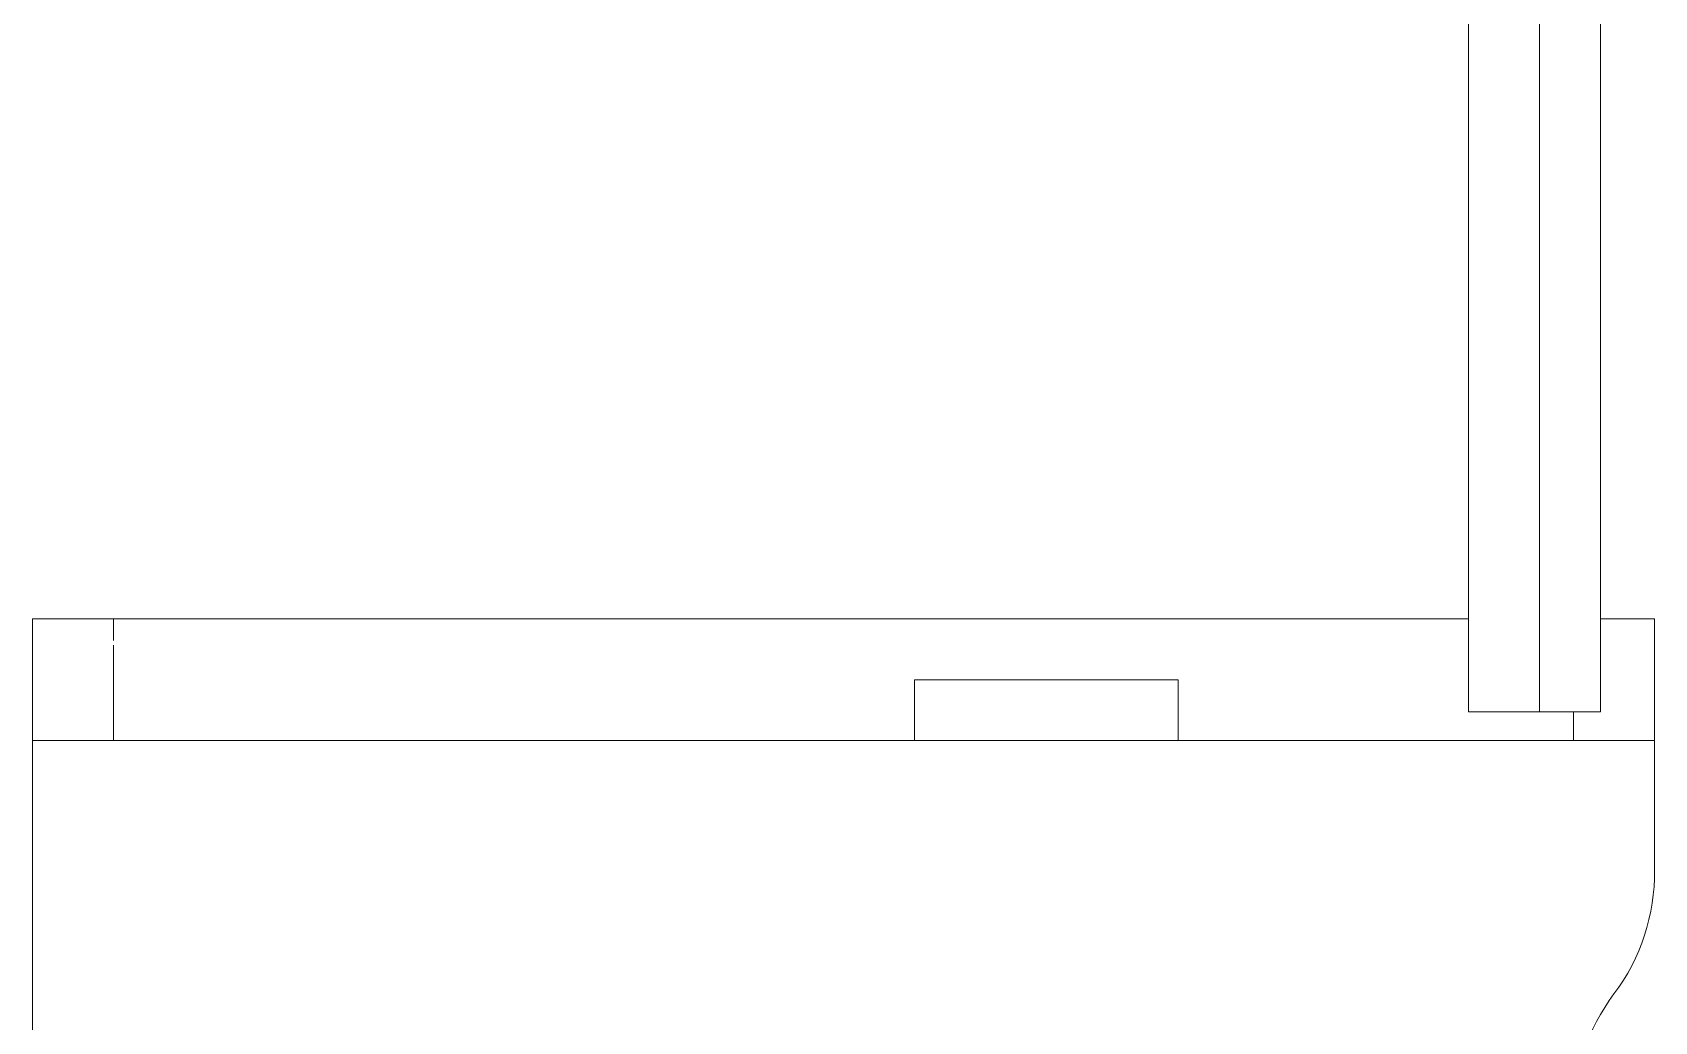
# Model space of a CAD drawing. Header units: millimetres. Extents: x 155927 to 317870, y -36033 to 97293.
# Drawn here: x 158555 to 159355, y 10786 to 11274 of the extents above; entities that cross this region are included whole.
import ezdxf

# ---------------------------------------------------------------- set-up
doc = ezdxf.new("R2010")
doc.units = ezdxf.units.MM
doc.header["$MEASUREMENT"] = 0
doc.layers.add('I-FURN', color=8, linetype='CONTINUOUS', lineweight=9)

msp = doc.modelspace()

# ---------------------------------------------------------------- linework, layer by layer
at = {"layer": 'I-FURN'}
for p, q in [((159263.1, 13338.89), (159263.1, 10938.89)), ((159298.1, 10938.89), (159298.1, 13338.89)), ((159298.1, 10938.89), (159298.1, 13338.89)), ((159328.1, 13338.89), (159328.1, 10938.89)), ((158554.83, 10984.71), (159263.1, 10984.71)), ((158594.83, 10984.71), (158554.83, 10984.71)), ((158554.83, 10984.71), (158554.83, 10924.71)), ((158554.83, 10924.71), (158554.83, 10984.71)), ((159263.1, 10984.71), (158554.83, 10984.71)), ((158554.83, 10984.71), (158554.83, 9384.71)), ((158554.83, 9384.71), (158554.83, 10984.71)), ((158554.83, 10984.71), (159263.1, 10984.71)), ((159263.1, 10984.71), (158594.83, 10984.71)), ((158594.83, 10984.71), (158594.83, 10974.13)), ((158594.83, 10984.71), (158594.83, 10974.13)), ((159328.1, 10984.71), (159354.83, 10984.71)), ((159354.83, 10984.71), (159328.1, 10984.71)), ((159354.83, 10984.71), (159328.1, 10984.71)), ((159328.1, 10984.71), (159354.83, 10984.71)), ((159354.83, 10984.71), (159354.83, 10924.71)), ((159354.83, 10984.71), (159354.83, 10924.71)), ((159354.83, 10860.82), (159354.83, 10984.71)), ((159354.83, 10984.71), (159354.83, 10860.82)), ((158594.83, 10971.81), (158594.83, 10924.71)), ((158594.83, 10971.81), (158594.83, 10924.71)), ((158989.83, 10954.71), (159119.83, 10954.71)), ((159119.83, 10954.71), (158989.83, 10954.71)), ((158989.83, 10954.71), (158989.83, 10924.71)), ((158989.83, 10924.71), (158989.83, 10954.71)), ((159119.83, 10954.71), (159119.83, 10924.71)), ((159119.83, 10954.71), (159119.83, 10924.71)), ((159263.1, 10938.89), (159298.1, 10938.89)), ((159328.1, 10938.89), (159298.1, 10938.89)), ((159314.83, 10938.89), (159314.83, 10924.71)), ((159314.83, 10938.89), (159314.83, 10924.71)), ((158554.83, 10924.71), (158594.83, 10924.71)), ((158989.83, 10924.71), (158554.83, 10924.71)), ((158594.83, 10924.71), (159314.83, 10924.71)), ((159119.83, 10924.71), (158989.83, 10924.71)), ((159354.83, 10924.71), (159119.83, 10924.71)), ((159314.83, 10924.71), (159354.83, 10924.71))]:
    msp.add_line(p, q, dxfattribs=at)
for centre, radius, start, end in [((159254.81, 10859.73), 100.03, 323.1301, 0.62561), ((159254.81, 10859.73), 100.03, 323.1301, 0.62561), ((159414.83, 10739.71), 100, 143.1301, 180), ((159414.83, 10739.71), 100, 143.1301, 180)]:
    msp.add_arc(centre, radius, start, end, dxfattribs=at)

doc.saveas('drawing.dxf')
